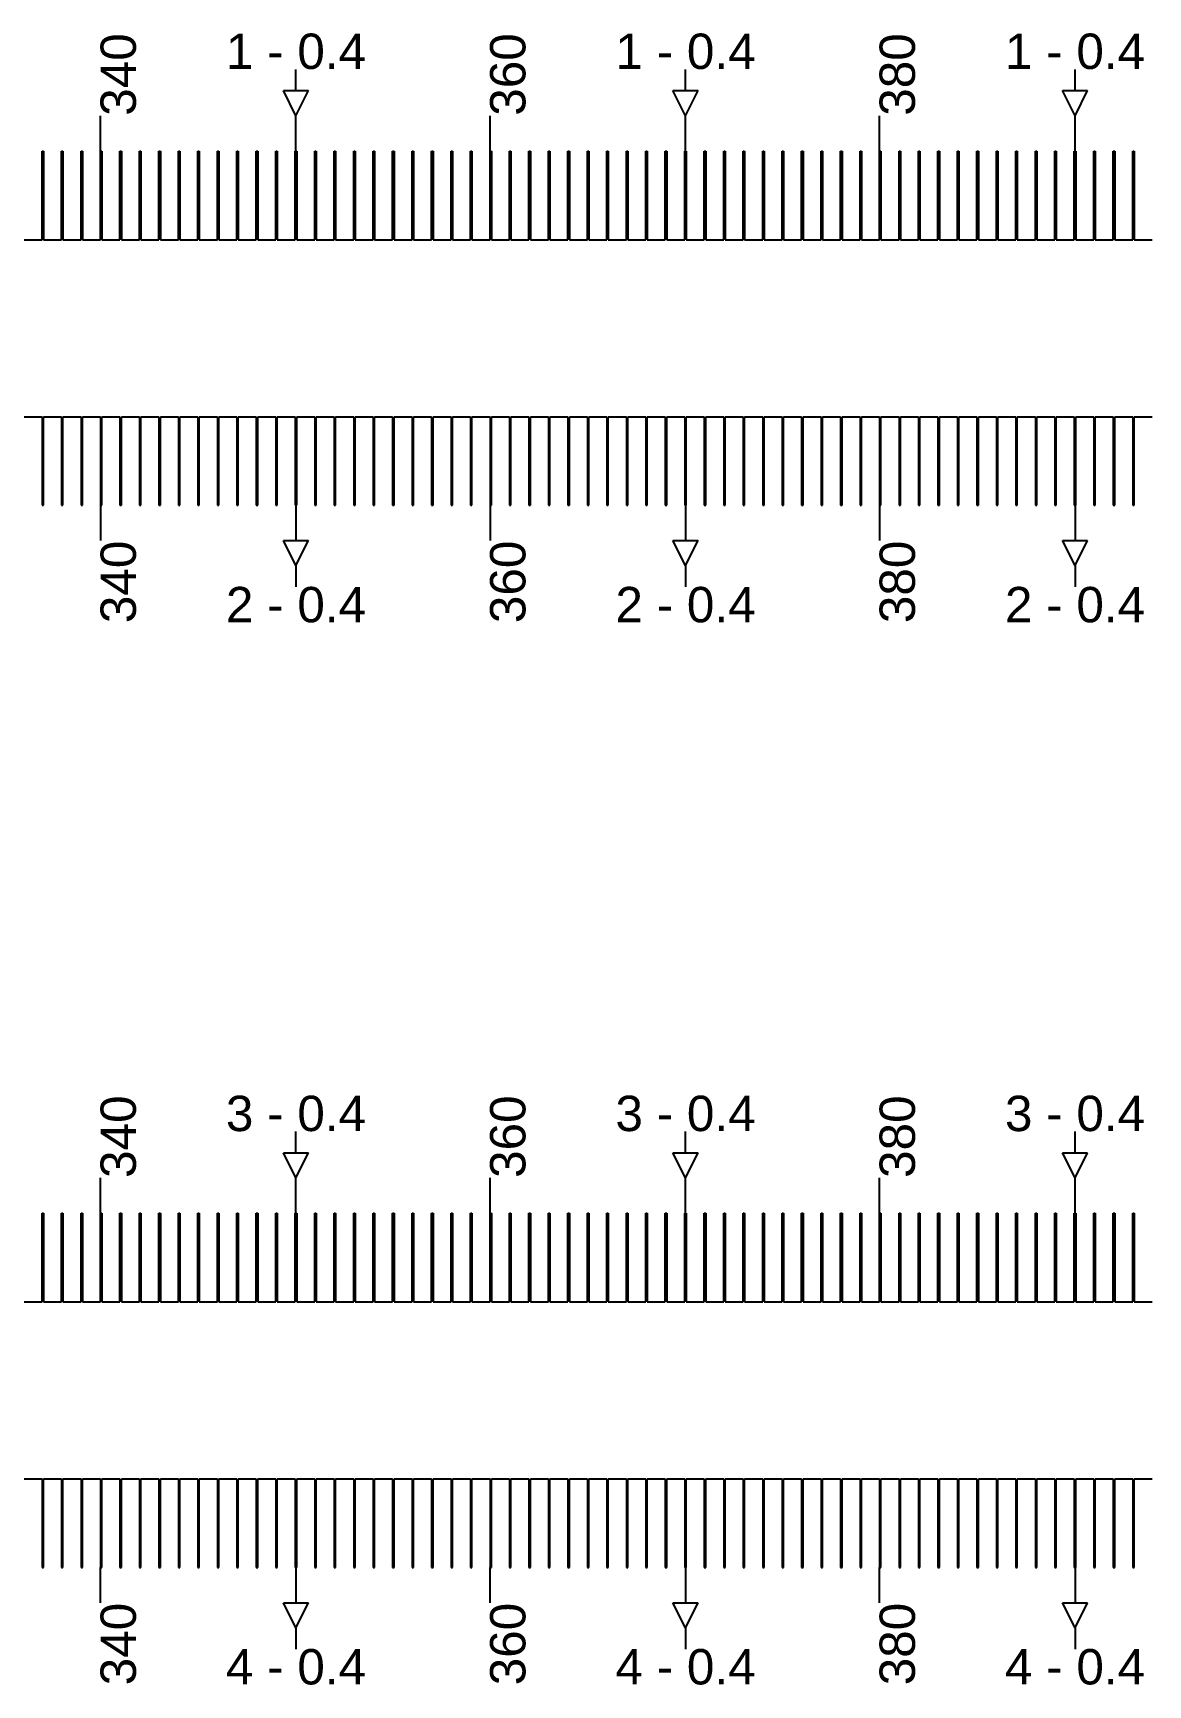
# Model space of a CAD drawing. Extents: x -119394 to 128420, y 74496 to 185496.
# Drawn here: x 39981.2 to 40296.1, y 112862.7 to 113329.2 of the extents above; entities that cross this region are included whole.
import ezdxf

# ---------------------------------------------------------------- set-up
doc = ezdxf.new("R2010")
doc.units = 13
doc.layers.add('CL - Label-1', color=120, linetype='Continuous')
doc.layers.add('CL - Label-2', color=132, linetype='Continuous')
doc.layers.add('CL - Sub-Micro', color=7, linetype='Continuous', true_color=0x47d1ff)
doc.styles.get("Standard").update_dxf_attribs({"font": 'arial.ttf'})

msp = doc.modelspace()

# ---------------------------------------------------------------- linework, layer by layer
for p, q in [((40055.49, 113312.94), (40055.49, 113318.94)), ((40165.49, 113312.94), (40165.49, 113318.94)), ((40275.49, 113312.94), (40275.49, 113318.94)), ((40000.29, 113295.86), (40000.29, 113305.86)), ((40055.49, 113295.86), (40055.49, 113305.86)), ((40110.29, 113295.86), (40110.29, 113305.86)), ((40165.49, 113295.86), (40165.49, 113305.86)), ((40220.29, 113295.86), (40220.29, 113305.86)), ((40275.49, 113295.86), (40275.49, 113305.86)), ((40000.29, 113195.86), (40000.29, 113185.86)), ((40055.49, 113195.86), (40055.49, 113185.86)), ((40110.29, 113195.86), (40110.29, 113185.86)), ((40165.49, 113195.86), (40165.49, 113185.86)), ((40220.29, 113195.86), (40220.29, 113185.86)), ((40275.49, 113195.86), (40275.49, 113185.86)), ((40055.49, 113178.79), (40055.49, 113172.79)), ((40165.49, 113178.79), (40165.49, 113172.79)), ((40275.49, 113178.79), (40275.49, 113172.79)), ((40055.49, 113012.94), (40055.49, 113018.94)), ((40165.49, 113012.94), (40165.49, 113018.94)), ((40275.49, 113012.94), (40275.49, 113018.94)), ((40000.29, 112995.86), (40000.29, 113005.86)), ((40055.49, 112995.86), (40055.49, 113005.86)), ((40110.29, 112995.86), (40110.29, 113005.86)), ((40165.49, 112995.86), (40165.49, 113005.86)), ((40220.29, 112995.86), (40220.29, 113005.86)), ((40275.49, 112995.86), (40275.49, 113005.86)), ((40000.29, 112885.86), (40000.29, 112895.86)), ((40055.49, 112895.86), (40055.49, 112885.86)), ((40110.29, 112885.86), (40110.29, 112895.86)), ((40165.49, 112895.86), (40165.49, 112885.86)), ((40220.29, 112885.86), (40220.29, 112895.86)), ((40275.49, 112895.86), (40275.49, 112885.86)), ((40055.49, 112878.79), (40055.49, 112872.79)), ((40165.49, 112878.79), (40165.49, 112872.79)), ((40275.49, 112878.79), (40275.49, 112872.79))]:
    msp.add_line(p, q)
at = {"layer": 'CL - Label-2'}
for p, q in [((40055.49, 113305.86), (40051.95, 113312.96)), ((40051.95, 113312.96), (40059.02, 113312.96)), ((40055.49, 113305.86), (40059.02, 113312.96)), ((40165.49, 113305.86), (40161.95, 113312.96)), ((40161.95, 113312.96), (40169.02, 113312.96)), ((40165.49, 113305.86), (40169.02, 113312.96)), ((40275.49, 113305.86), (40271.95, 113312.96)), ((40271.95, 113312.96), (40279.02, 113312.96)), ((40275.49, 113305.86), (40279.02, 113312.96)), ((40055.49, 113178.79), (40051.95, 113185.89)), ((40051.95, 113185.89), (40059.02, 113185.89)), ((40055.49, 113178.79), (40059.02, 113185.89)), ((40165.49, 113178.79), (40161.95, 113185.89)), ((40161.95, 113185.89), (40169.02, 113185.89)), ((40165.49, 113178.79), (40169.02, 113185.89)), ((40275.49, 113178.79), (40271.95, 113185.89)), ((40271.95, 113185.89), (40279.02, 113185.89)), ((40275.49, 113178.79), (40279.02, 113185.89)), ((40055.49, 113005.86), (40051.95, 113012.96)), ((40051.95, 113012.96), (40059.02, 113012.96)), ((40055.49, 113005.86), (40059.02, 113012.96)), ((40165.49, 113005.86), (40161.95, 113012.96)), ((40161.95, 113012.96), (40169.02, 113012.96)), ((40165.49, 113005.86), (40169.02, 113012.96)), ((40275.49, 113005.86), (40271.95, 113012.96)), ((40271.95, 113012.96), (40279.02, 113012.96)), ((40275.49, 113005.86), (40279.02, 113012.96)), ((40055.49, 112878.79), (40051.95, 112885.89)), ((40051.95, 112885.89), (40059.02, 112885.89)), ((40055.49, 112878.79), (40059.02, 112885.89)), ((40165.49, 112878.79), (40161.95, 112885.89)), ((40161.95, 112885.89), (40169.02, 112885.89)), ((40165.49, 112878.79), (40169.02, 112885.89)), ((40275.49, 112878.79), (40271.95, 112885.89)), ((40271.95, 112885.89), (40279.02, 112885.89)), ((40275.49, 112878.79), (40279.02, 112885.89))]:
    msp.add_line(p, q, dxfattribs=at)
at = {"layer": 'CL - Sub-Micro'}
for p, q in [((39983.79, 113270.86), (39983.79, 113295.86)), ((39983.79, 113295.86), (39984.19, 113295.86)), ((39984.19, 113295.86), (39984.19, 113270.86)), ((39989.29, 113270.86), (39989.29, 113295.86)), ((39989.29, 113295.86), (39989.69, 113295.86)), ((39989.69, 113295.86), (39989.69, 113270.86)), ((39994.79, 113270.86), (39994.79, 113295.86)), ((39994.79, 113295.86), (39995.19, 113295.86)), ((39995.19, 113295.86), (39995.19, 113270.86)), ((40000.29, 113270.86), (40000.29, 113295.86)), ((40000.29, 113295.86), (40000.69, 113295.86)), ((40000.69, 113295.86), (40000.69, 113270.86)), ((40005.79, 113270.86), (40005.79, 113295.86)), ((40005.79, 113295.86), (40006.19, 113295.86)), ((40006.19, 113295.86), (40006.19, 113270.86)), ((40011.29, 113270.86), (40011.29, 113295.86)), ((40011.29, 113295.86), (40011.69, 113295.86)), ((40011.69, 113295.86), (40011.69, 113270.86)), ((40016.79, 113270.86), (40016.79, 113295.86)), ((40016.79, 113295.86), (40017.19, 113295.86)), ((40017.19, 113295.86), (40017.19, 113270.86)), ((40022.29, 113270.86), (40022.29, 113295.86)), ((40022.29, 113295.86), (40022.69, 113295.86)), ((40022.69, 113295.86), (40022.69, 113270.86)), ((40027.79, 113270.86), (40027.79, 113295.86)), ((40027.79, 113295.86), (40028.19, 113295.86)), ((40028.19, 113295.86), (40028.19, 113270.86)), ((40033.29, 113270.86), (40033.29, 113295.86)), ((40033.29, 113295.86), (40033.69, 113295.86)), ((40033.69, 113295.86), (40033.69, 113270.86)), ((40038.79, 113270.86), (40038.79, 113295.86)), ((40038.79, 113295.86), (40039.19, 113295.86)), ((40039.19, 113295.86), (40039.19, 113270.86)), ((40044.29, 113270.86), (40044.29, 113295.86)), ((40044.29, 113295.86), (40044.69, 113295.86)), ((40044.69, 113295.86), (40044.69, 113270.86)), ((40049.79, 113270.86), (40049.79, 113295.86)), ((40049.79, 113295.86), (40050.19, 113295.86)), ((40050.19, 113295.86), (40050.19, 113270.86)), ((40055.29, 113270.86), (40055.29, 113295.86)), ((40055.29, 113295.86), (40055.69, 113295.86)), ((40055.69, 113295.86), (40055.69, 113270.86)), ((40060.79, 113270.86), (40060.79, 113295.86)), ((40060.79, 113295.86), (40061.19, 113295.86)), ((40061.19, 113295.86), (40061.19, 113270.86)), ((40066.29, 113270.86), (40066.29, 113295.86)), ((40066.29, 113295.86), (40066.69, 113295.86)), ((40066.69, 113295.86), (40066.69, 113270.86)), ((40071.79, 113270.86), (40071.79, 113295.86)), ((40071.79, 113295.86), (40072.19, 113295.86)), ((40072.19, 113295.86), (40072.19, 113270.86)), ((40077.29, 113270.86), (40077.29, 113295.86)), ((40077.29, 113295.86), (40077.69, 113295.86)), ((40077.69, 113295.86), (40077.69, 113270.86)), ((40082.79, 113270.86), (40082.79, 113295.86)), ((40082.79, 113295.86), (40083.19, 113295.86)), ((40083.19, 113295.86), (40083.19, 113270.86)), ((40088.29, 113270.86), (40088.29, 113295.86)), ((40088.29, 113295.86), (40088.69, 113295.86)), ((40088.69, 113295.86), (40088.69, 113270.86)), ((40093.79, 113270.86), (40093.79, 113295.86)), ((40093.79, 113295.86), (40094.19, 113295.86)), ((40094.19, 113295.86), (40094.19, 113270.86)), ((40099.29, 113270.86), (40099.29, 113295.86)), ((40099.29, 113295.86), (40099.69, 113295.86)), ((40099.69, 113295.86), (40099.69, 113270.86)), ((40104.79, 113270.86), (40104.79, 113295.86)), ((40104.79, 113295.86), (40105.19, 113295.86)), ((40105.19, 113295.86), (40105.19, 113270.86)), ((40110.29, 113270.86), (40110.29, 113295.86)), ((40110.29, 113295.86), (40110.69, 113295.86)), ((40110.69, 113295.86), (40110.69, 113270.86)), ((40115.79, 113270.86), (40115.79, 113295.86)), ((40115.79, 113295.86), (40116.19, 113295.86)), ((40116.19, 113295.86), (40116.19, 113270.86)), ((40121.29, 113270.86), (40121.29, 113295.86)), ((40121.29, 113295.86), (40121.69, 113295.86)), ((40121.69, 113295.86), (40121.69, 113270.86)), ((40126.79, 113270.86), (40126.79, 113295.86)), ((40126.79, 113295.86), (40127.19, 113295.86)), ((40127.19, 113295.86), (40127.19, 113270.86)), ((40132.29, 113270.86), (40132.29, 113295.86)), ((40132.29, 113295.86), (40132.69, 113295.86)), ((40132.69, 113295.86), (40132.69, 113270.86)), ((40137.79, 113270.86), (40137.79, 113295.86)), ((40137.79, 113295.86), (40138.19, 113295.86)), ((40138.19, 113295.86), (40138.19, 113270.86)), ((40143.29, 113270.86), (40143.29, 113295.86)), ((40143.29, 113295.86), (40143.69, 113295.86)), ((40143.69, 113295.86), (40143.69, 113270.86)), ((40148.79, 113270.86), (40148.79, 113295.86)), ((40148.79, 113295.86), (40149.19, 113295.86)), ((40149.19, 113295.86), (40149.19, 113270.86)), ((40154.29, 113270.86), (40154.29, 113295.86)), ((40154.29, 113295.86), (40154.69, 113295.86)), ((40154.69, 113295.86), (40154.69, 113270.86)), ((40159.79, 113270.86), (40159.79, 113295.86)), ((40159.79, 113295.86), (40160.19, 113295.86)), ((40160.19, 113295.86), (40160.19, 113270.86)), ((40165.29, 113270.86), (40165.29, 113295.86)), ((40165.29, 113295.86), (40165.69, 113295.86)), ((40165.69, 113295.86), (40165.69, 113270.86)), ((40170.79, 113270.86), (40170.79, 113295.86)), ((40170.79, 113295.86), (40171.19, 113295.86)), ((40171.19, 113295.86), (40171.19, 113270.86)), ((40176.29, 113270.86), (40176.29, 113295.86)), ((40176.29, 113295.86), (40176.69, 113295.86)), ((40176.69, 113295.86), (40176.69, 113270.86)), ((40181.79, 113270.86), (40181.79, 113295.86)), ((40181.79, 113295.86), (40182.19, 113295.86)), ((40182.19, 113295.86), (40182.19, 113270.86)), ((40187.29, 113270.86), (40187.29, 113295.86)), ((40187.29, 113295.86), (40187.69, 113295.86)), ((40187.69, 113295.86), (40187.69, 113270.86)), ((40192.79, 113270.86), (40192.79, 113295.86)), ((40192.79, 113295.86), (40193.19, 113295.86)), ((40193.19, 113295.86), (40193.19, 113270.86)), ((40198.29, 113270.86), (40198.29, 113295.86)), ((40198.29, 113295.86), (40198.69, 113295.86)), ((40198.69, 113295.86), (40198.69, 113270.86)), ((40203.79, 113270.86), (40203.79, 113295.86)), ((40203.79, 113295.86), (40204.19, 113295.86)), ((40204.19, 113295.86), (40204.19, 113270.86)), ((40209.29, 113270.86), (40209.29, 113295.86)), ((40209.29, 113295.86), (40209.69, 113295.86)), ((40209.69, 113295.86), (40209.69, 113270.86)), ((40214.79, 113270.86), (40214.79, 113295.86)), ((40214.79, 113295.86), (40215.19, 113295.86)), ((40215.19, 113295.86), (40215.19, 113270.86)), ((40220.29, 113270.86), (40220.29, 113295.86)), ((40220.29, 113295.86), (40220.69, 113295.86)), ((40220.69, 113295.86), (40220.69, 113270.86)), ((40225.79, 113270.86), (40225.79, 113295.86)), ((40225.79, 113295.86), (40226.19, 113295.86)), ((40226.19, 113295.86), (40226.19, 113270.86)), ((40231.29, 113270.86), (40231.29, 113295.86)), ((40231.29, 113295.86), (40231.69, 113295.86)), ((40231.69, 113295.86), (40231.69, 113270.86)), ((40236.79, 113270.86), (40236.79, 113295.86)), ((40236.79, 113295.86), (40237.19, 113295.86)), ((40237.19, 113295.86), (40237.19, 113270.86)), ((40242.29, 113270.86), (40242.29, 113295.86)), ((40242.29, 113295.86), (40242.69, 113295.86)), ((40242.69, 113295.86), (40242.69, 113270.86)), ((40247.79, 113270.86), (40247.79, 113295.86)), ((40247.79, 113295.86), (40248.19, 113295.86)), ((40248.19, 113295.86), (40248.19, 113270.86)), ((40253.29, 113270.86), (40253.29, 113295.86)), ((40253.29, 113295.86), (40253.69, 113295.86)), ((40253.69, 113295.86), (40253.69, 113270.86)), ((40258.79, 113270.86), (40258.79, 113295.86)), ((40258.79, 113295.86), (40259.19, 113295.86)), ((40259.19, 113295.86), (40259.19, 113270.86)), ((40264.29, 113270.86), (40264.29, 113295.86)), ((40264.29, 113295.86), (40264.69, 113295.86)), ((40264.69, 113295.86), (40264.69, 113270.86)), ((40269.79, 113270.86), (40269.79, 113295.86)), ((40269.79, 113295.86), (40270.19, 113295.86)), ((40270.19, 113295.86), (40270.19, 113270.86)), ((40275.29, 113270.86), (40275.29, 113295.86)), ((40275.29, 113295.86), (40275.69, 113295.86)), ((40275.69, 113295.86), (40275.69, 113270.86)), ((40280.79, 113270.86), (40280.79, 113295.86)), ((40280.79, 113295.86), (40281.19, 113295.86)), ((40281.19, 113295.86), (40281.19, 113270.86)), ((40286.29, 113270.86), (40286.29, 113295.86)), ((40286.29, 113295.86), (40286.69, 113295.86)), ((40286.69, 113295.86), (40286.69, 113270.86)), ((40291.79, 113270.86), (40291.79, 113295.86)), ((40291.79, 113295.86), (40292.19, 113295.86)), ((40292.19, 113295.86), (40292.19, 113270.86)), ((39978.69, 113270.86), (39983.79, 113270.86)), ((39984.19, 113270.86), (39989.29, 113270.86)), ((39989.69, 113270.86), (39994.79, 113270.86)), ((39995.19, 113270.86), (40000.29, 113270.86)), ((40000.69, 113270.86), (40005.79, 113270.86)), ((40006.19, 113270.86), (40011.29, 113270.86)), ((40011.69, 113270.86), (40016.79, 113270.86)), ((40017.19, 113270.86), (40022.29, 113270.86)), ((40022.69, 113270.86), (40027.79, 113270.86)), ((40028.19, 113270.86), (40033.29, 113270.86)), ((40033.69, 113270.86), (40038.79, 113270.86)), ((40039.19, 113270.86), (40044.29, 113270.86)), ((40044.69, 113270.86), (40049.79, 113270.86)), ((40050.19, 113270.86), (40055.29, 113270.86)), ((40055.69, 113270.86), (40060.79, 113270.86)), ((40061.19, 113270.86), (40066.29, 113270.86)), ((40066.69, 113270.86), (40071.79, 113270.86)), ((40072.19, 113270.86), (40077.29, 113270.86)), ((40077.69, 113270.86), (40082.79, 113270.86)), ((40083.19, 113270.86), (40088.29, 113270.86)), ((40088.69, 113270.86), (40093.79, 113270.86)), ((40094.19, 113270.86), (40099.29, 113270.86)), ((40099.69, 113270.86), (40104.79, 113270.86)), ((40105.19, 113270.86), (40110.29, 113270.86)), ((40110.69, 113270.86), (40115.79, 113270.86)), ((40116.19, 113270.86), (40121.29, 113270.86)), ((40121.69, 113270.86), (40126.79, 113270.86)), ((40127.19, 113270.86), (40132.29, 113270.86)), ((40132.69, 113270.86), (40137.79, 113270.86)), ((40138.19, 113270.86), (40143.29, 113270.86)), ((40143.69, 113270.86), (40148.79, 113270.86)), ((40149.19, 113270.86), (40154.29, 113270.86)), ((40154.69, 113270.86), (40159.79, 113270.86)), ((40160.19, 113270.86), (40165.29, 113270.86)), ((40165.69, 113270.86), (40170.79, 113270.86)), ((40171.19, 113270.86), (40176.29, 113270.86)), ((40176.69, 113270.86), (40181.79, 113270.86)), ((40182.19, 113270.86), (40187.29, 113270.86)), ((40187.69, 113270.86), (40192.79, 113270.86)), ((40193.19, 113270.86), (40198.29, 113270.86)), ((40198.69, 113270.86), (40203.79, 113270.86)), ((40204.19, 113270.86), (40209.29, 113270.86)), ((40209.69, 113270.86), (40214.79, 113270.86)), ((40215.19, 113270.86), (40220.29, 113270.86)), ((40220.69, 113270.86), (40225.79, 113270.86)), ((40226.19, 113270.86), (40231.29, 113270.86)), ((40231.69, 113270.86), (40236.79, 113270.86)), ((40237.19, 113270.86), (40242.29, 113270.86)), ((40242.69, 113270.86), (40247.79, 113270.86)), ((40248.19, 113270.86), (40253.29, 113270.86)), ((40253.69, 113270.86), (40258.79, 113270.86)), ((40259.19, 113270.86), (40264.29, 113270.86)), ((40264.69, 113270.86), (40269.79, 113270.86)), ((40270.19, 113270.86), (40275.29, 113270.86)), ((40275.69, 113270.86), (40280.79, 113270.86)), ((40281.19, 113270.86), (40286.29, 113270.86)), ((40286.69, 113270.86), (40291.79, 113270.86)), ((40292.19, 113270.86), (40297.29, 113270.86)), ((39978.69, 113220.86), (39983.79, 113220.86)), ((39983.79, 113220.86), (39983.79, 113195.86)), ((39984.19, 113195.86), (39984.19, 113220.86)), ((39984.19, 113220.86), (39989.29, 113220.86)), ((39989.29, 113220.86), (39989.29, 113195.86)), ((39989.69, 113195.86), (39989.69, 113220.86)), ((39989.69, 113220.86), (39994.79, 113220.86)), ((39994.79, 113220.86), (39994.79, 113195.86)), ((39995.19, 113195.86), (39995.19, 113220.86)), ((39995.19, 113220.86), (40000.29, 113220.86)), ((40000.29, 113220.86), (40000.29, 113195.86)), ((40000.69, 113195.86), (40000.69, 113220.86)), ((40000.69, 113220.86), (40005.79, 113220.86)), ((40005.79, 113220.86), (40005.79, 113195.86)), ((40006.19, 113195.86), (40006.19, 113220.86)), ((40006.19, 113220.86), (40011.29, 113220.86)), ((40011.29, 113220.86), (40011.29, 113195.86)), ((40011.69, 113195.86), (40011.69, 113220.86)), ((40011.69, 113220.86), (40016.79, 113220.86)), ((40016.79, 113220.86), (40016.79, 113195.86)), ((40017.19, 113195.86), (40017.19, 113220.86)), ((40017.19, 113220.86), (40022.29, 113220.86)), ((40022.29, 113220.86), (40022.29, 113195.86)), ((40022.69, 113195.86), (40022.69, 113220.86)), ((40022.69, 113220.86), (40027.79, 113220.86)), ((40027.79, 113220.86), (40027.79, 113195.86)), ((40028.19, 113195.86), (40028.19, 113220.86)), ((40028.19, 113220.86), (40033.29, 113220.86)), ((40033.29, 113220.86), (40033.29, 113195.86)), ((40033.69, 113195.86), (40033.69, 113220.86)), ((40033.69, 113220.86), (40038.79, 113220.86)), ((40038.79, 113220.86), (40038.79, 113195.86)), ((40039.19, 113195.86), (40039.19, 113220.86)), ((40039.19, 113220.86), (40044.29, 113220.86)), ((40044.29, 113220.86), (40044.29, 113195.86)), ((40044.69, 113195.86), (40044.69, 113220.86)), ((40044.69, 113220.86), (40049.79, 113220.86)), ((40049.79, 113220.86), (40049.79, 113195.86)), ((40050.19, 113195.86), (40050.19, 113220.86)), ((40050.19, 113220.86), (40055.29, 113220.86)), ((40055.29, 113220.86), (40055.29, 113195.86)), ((40055.69, 113195.86), (40055.69, 113220.86)), ((40055.69, 113220.86), (40060.79, 113220.86)), ((40060.79, 113220.86), (40060.79, 113195.86)), ((40061.19, 113195.86), (40061.19, 113220.86)), ((40061.19, 113220.86), (40066.29, 113220.86)), ((40066.29, 113220.86), (40066.29, 113195.86)), ((40066.69, 113195.86), (40066.69, 113220.86)), ((40066.69, 113220.86), (40071.79, 113220.86)), ((40071.79, 113220.86), (40071.79, 113195.86)), ((40072.19, 113195.86), (40072.19, 113220.86)), ((40072.19, 113220.86), (40077.29, 113220.86)), ((40077.29, 113220.86), (40077.29, 113195.86)), ((40077.69, 113195.86), (40077.69, 113220.86)), ((40077.69, 113220.86), (40082.79, 113220.86)), ((40082.79, 113220.86), (40082.79, 113195.86)), ((40083.19, 113195.86), (40083.19, 113220.86)), ((40083.19, 113220.86), (40088.29, 113220.86)), ((40088.29, 113220.86), (40088.29, 113195.86)), ((40088.69, 113195.86), (40088.69, 113220.86)), ((40088.69, 113220.86), (40093.79, 113220.86)), ((40093.79, 113220.86), (40093.79, 113195.86)), ((40094.19, 113195.86), (40094.19, 113220.86)), ((40094.19, 113220.86), (40099.29, 113220.86)), ((40099.29, 113220.86), (40099.29, 113195.86)), ((40099.69, 113195.86), (40099.69, 113220.86)), ((40099.69, 113220.86), (40104.79, 113220.86)), ((40104.79, 113220.86), (40104.79, 113195.86)), ((40105.19, 113195.86), (40105.19, 113220.86)), ((40105.19, 113220.86), (40110.29, 113220.86)), ((40110.29, 113220.86), (40110.29, 113195.86)), ((40110.69, 113195.86), (40110.69, 113220.86)), ((40110.69, 113220.86), (40115.79, 113220.86)), ((40115.79, 113220.86), (40115.79, 113195.86)), ((40116.19, 113195.86), (40116.19, 113220.86)), ((40116.19, 113220.86), (40121.29, 113220.86)), ((40121.29, 113220.86), (40121.29, 113195.86)), ((40121.69, 113195.86), (40121.69, 113220.86)), ((40121.69, 113220.86), (40126.79, 113220.86)), ((40126.79, 113220.86), (40126.79, 113195.86)), ((40127.19, 113195.86), (40127.19, 113220.86)), ((40127.19, 113220.86), (40132.29, 113220.86)), ((40132.29, 113220.86), (40132.29, 113195.86)), ((40132.69, 113195.86), (40132.69, 113220.86)), ((40132.69, 113220.86), (40137.79, 113220.86)), ((40137.79, 113220.86), (40137.79, 113195.86)), ((40138.19, 113195.86), (40138.19, 113220.86)), ((40138.19, 113220.86), (40143.29, 113220.86)), ((40143.29, 113220.86), (40143.29, 113195.86)), ((40143.69, 113195.86), (40143.69, 113220.86)), ((40143.69, 113220.86), (40148.79, 113220.86)), ((40148.79, 113220.86), (40148.79, 113195.86)), ((40149.19, 113195.86), (40149.19, 113220.86)), ((40149.19, 113220.86), (40154.29, 113220.86)), ((40154.29, 113220.86), (40154.29, 113195.86)), ((40154.69, 113195.86), (40154.69, 113220.86)), ((40154.69, 113220.86), (40159.79, 113220.86)), ((40159.79, 113220.86), (40159.79, 113195.86)), ((40160.19, 113195.86), (40160.19, 113220.86)), ((40160.19, 113220.86), (40165.29, 113220.86)), ((40165.29, 113220.86), (40165.29, 113195.86)), ((40165.69, 113195.86), (40165.69, 113220.86)), ((40165.69, 113220.86), (40170.79, 113220.86)), ((40170.79, 113220.86), (40170.79, 113195.86)), ((40171.19, 113195.86), (40171.19, 113220.86)), ((40171.19, 113220.86), (40176.29, 113220.86)), ((40176.29, 113220.86), (40176.29, 113195.86)), ((40176.69, 113195.86), (40176.69, 113220.86)), ((40176.69, 113220.86), (40181.79, 113220.86)), ((40181.79, 113220.86), (40181.79, 113195.86)), ((40182.19, 113195.86), (40182.19, 113220.86)), ((40182.19, 113220.86), (40187.29, 113220.86)), ((40187.29, 113220.86), (40187.29, 113195.86)), ((40187.69, 113195.86), (40187.69, 113220.86)), ((40187.69, 113220.86), (40192.79, 113220.86)), ((40192.79, 113220.86), (40192.79, 113195.86)), ((40193.19, 113195.86), (40193.19, 113220.86)), ((40193.19, 113220.86), (40198.29, 113220.86)), ((40198.29, 113220.86), (40198.29, 113195.86)), ((40198.69, 113195.86), (40198.69, 113220.86)), ((40198.69, 113220.86), (40203.79, 113220.86)), ((40203.79, 113220.86), (40203.79, 113195.86)), ((40204.19, 113195.86), (40204.19, 113220.86)), ((40204.19, 113220.86), (40209.29, 113220.86)), ((40209.29, 113220.86), (40209.29, 113195.86)), ((40209.69, 113195.86), (40209.69, 113220.86)), ((40209.69, 113220.86), (40214.79, 113220.86)), ((40214.79, 113220.86), (40214.79, 113195.86)), ((40215.19, 113195.86), (40215.19, 113220.86)), ((40215.19, 113220.86), (40220.29, 113220.86)), ((40220.29, 113220.86), (40220.29, 113195.86)), ((40220.69, 113195.86), (40220.69, 113220.86)), ((40220.69, 113220.86), (40225.79, 113220.86)), ((40225.79, 113220.86), (40225.79, 113195.86)), ((40226.19, 113195.86), (40226.19, 113220.86)), ((40226.19, 113220.86), (40231.29, 113220.86)), ((40231.29, 113220.86), (40231.29, 113195.86)), ((40231.69, 113195.86), (40231.69, 113220.86)), ((40231.69, 113220.86), (40236.79, 113220.86)), ((40236.79, 113220.86), (40236.79, 113195.86)), ((40237.19, 113195.86), (40237.19, 113220.86)), ((40237.19, 113220.86), (40242.29, 113220.86)), ((40242.29, 113220.86), (40242.29, 113195.86)), ((40242.69, 113195.86), (40242.69, 113220.86)), ((40242.69, 113220.86), (40247.79, 113220.86)), ((40247.79, 113220.86), (40247.79, 113195.86)), ((40248.19, 113195.86), (40248.19, 113220.86)), ((40248.19, 113220.86), (40253.29, 113220.86)), ((40253.29, 113220.86), (40253.29, 113195.86)), ((40253.69, 113195.86), (40253.69, 113220.86)), ((40253.69, 113220.86), (40258.79, 113220.86)), ((40258.79, 113220.86), (40258.79, 113195.86)), ((40259.19, 113195.86), (40259.19, 113220.86)), ((40259.19, 113220.86), (40264.29, 113220.86)), ((40264.29, 113220.86), (40264.29, 113195.86)), ((40264.69, 113195.86), (40264.69, 113220.86)), ((40264.69, 113220.86), (40269.79, 113220.86)), ((40269.79, 113220.86), (40269.79, 113195.86)), ((40270.19, 113195.86), (40270.19, 113220.86)), ((40270.19, 113220.86), (40275.29, 113220.86)), ((40275.29, 113220.86), (40275.29, 113195.86)), ((40275.69, 113195.86), (40275.69, 113220.86)), ((40275.69, 113220.86), (40280.79, 113220.86)), ((40280.79, 113220.86), (40280.79, 113195.86)), ((40281.19, 113195.86), (40281.19, 113220.86)), ((40281.19, 113220.86), (40286.29, 113220.86)), ((40286.29, 113220.86), (40286.29, 113195.86)), ((40286.69, 113195.86), (40286.69, 113220.86)), ((40286.69, 113220.86), (40291.79, 113220.86)), ((40291.79, 113220.86), (40291.79, 113195.86)), ((40292.19, 113195.86), (40292.19, 113220.86)), ((40292.19, 113220.86), (40297.29, 113220.86)), ((39983.79, 113195.86), (39984.19, 113195.86)), ((39989.29, 113195.86), (39989.69, 113195.86)), ((39994.79, 113195.86), (39995.19, 113195.86)), ((40000.29, 113195.86), (40000.69, 113195.86)), ((40005.79, 113195.86), (40006.19, 113195.86)), ((40011.29, 113195.86), (40011.69, 113195.86)), ((40016.79, 113195.86), (40017.19, 113195.86)), ((40022.29, 113195.86), (40022.69, 113195.86)), ((40027.79, 113195.86), (40028.19, 113195.86)), ((40033.29, 113195.86), (40033.69, 113195.86)), ((40038.79, 113195.86), (40039.19, 113195.86)), ((40044.29, 113195.86), (40044.69, 113195.86)), ((40049.79, 113195.86), (40050.19, 113195.86)), ((40055.29, 113195.86), (40055.69, 113195.86)), ((40060.79, 113195.86), (40061.19, 113195.86)), ((40066.29, 113195.86), (40066.69, 113195.86)), ((40071.79, 113195.86), (40072.19, 113195.86)), ((40077.29, 113195.86), (40077.69, 113195.86)), ((40082.79, 113195.86), (40083.19, 113195.86)), ((40088.29, 113195.86), (40088.69, 113195.86)), ((40093.79, 113195.86), (40094.19, 113195.86)), ((40099.29, 113195.86), (40099.69, 113195.86)), ((40104.79, 113195.86), (40105.19, 113195.86)), ((40110.29, 113195.86), (40110.69, 113195.86)), ((40115.79, 113195.86), (40116.19, 113195.86)), ((40121.29, 113195.86), (40121.69, 113195.86)), ((40126.79, 113195.86), (40127.19, 113195.86)), ((40132.29, 113195.86), (40132.69, 113195.86)), ((40137.79, 113195.86), (40138.19, 113195.86)), ((40143.29, 113195.86), (40143.69, 113195.86)), ((40148.79, 113195.86), (40149.19, 113195.86)), ((40154.29, 113195.86), (40154.69, 113195.86)), ((40159.79, 113195.86), (40160.19, 113195.86)), ((40165.29, 113195.86), (40165.69, 113195.86)), ((40170.79, 113195.86), (40171.19, 113195.86)), ((40176.29, 113195.86), (40176.69, 113195.86)), ((40181.79, 113195.86), (40182.19, 113195.86)), ((40187.29, 113195.86), (40187.69, 113195.86)), ((40192.79, 113195.86), (40193.19, 113195.86)), ((40198.29, 113195.86), (40198.69, 113195.86)), ((40203.79, 113195.86), (40204.19, 113195.86)), ((40209.29, 113195.86), (40209.69, 113195.86)), ((40214.79, 113195.86), (40215.19, 113195.86)), ((40220.29, 113195.86), (40220.69, 113195.86)), ((40225.79, 113195.86), (40226.19, 113195.86)), ((40231.29, 113195.86), (40231.69, 113195.86)), ((40236.79, 113195.86), (40237.19, 113195.86)), ((40242.29, 113195.86), (40242.69, 113195.86)), ((40247.79, 113195.86), (40248.19, 113195.86)), ((40253.29, 113195.86), (40253.69, 113195.86)), ((40258.79, 113195.86), (40259.19, 113195.86)), ((40264.29, 113195.86), (40264.69, 113195.86)), ((40269.79, 113195.86), (40270.19, 113195.86)), ((40275.29, 113195.86), (40275.69, 113195.86)), ((40280.79, 113195.86), (40281.19, 113195.86)), ((40286.29, 113195.86), (40286.69, 113195.86)), ((40291.79, 113195.86), (40292.19, 113195.86)), ((39983.79, 112970.86), (39983.79, 112995.86)), ((39983.79, 112995.86), (39984.19, 112995.86)), ((39984.19, 112995.86), (39984.19, 112970.86)), ((39989.29, 112970.86), (39989.29, 112995.86)), ((39989.29, 112995.86), (39989.69, 112995.86)), ((39989.69, 112995.86), (39989.69, 112970.86)), ((39994.79, 112970.86), (39994.79, 112995.86)), ((39994.79, 112995.86), (39995.19, 112995.86)), ((39995.19, 112995.86), (39995.19, 112970.86)), ((40000.29, 112970.86), (40000.29, 112995.86)), ((40000.29, 112995.86), (40000.69, 112995.86)), ((40000.69, 112995.86), (40000.69, 112970.86)), ((40005.79, 112970.86), (40005.79, 112995.86)), ((40005.79, 112995.86), (40006.19, 112995.86)), ((40006.19, 112995.86), (40006.19, 112970.86)), ((40011.29, 112970.86), (40011.29, 112995.86)), ((40011.29, 112995.86), (40011.69, 112995.86)), ((40011.69, 112995.86), (40011.69, 112970.86)), ((40016.79, 112970.86), (40016.79, 112995.86)), ((40016.79, 112995.86), (40017.19, 112995.86)), ((40017.19, 112995.86), (40017.19, 112970.86)), ((40022.29, 112970.86), (40022.29, 112995.86)), ((40022.29, 112995.86), (40022.69, 112995.86)), ((40022.69, 112995.86), (40022.69, 112970.86)), ((40027.79, 112970.86), (40027.79, 112995.86)), ((40027.79, 112995.86), (40028.19, 112995.86)), ((40028.19, 112995.86), (40028.19, 112970.86)), ((40033.29, 112970.86), (40033.29, 112995.86)), ((40033.29, 112995.86), (40033.69, 112995.86)), ((40033.69, 112995.86), (40033.69, 112970.86)), ((40038.79, 112970.86), (40038.79, 112995.86)), ((40038.79, 112995.86), (40039.19, 112995.86)), ((40039.19, 112995.86), (40039.19, 112970.86)), ((40044.29, 112970.86), (40044.29, 112995.86)), ((40044.29, 112995.86), (40044.69, 112995.86)), ((40044.69, 112995.86), (40044.69, 112970.86)), ((40049.79, 112970.86), (40049.79, 112995.86)), ((40049.79, 112995.86), (40050.19, 112995.86)), ((40050.19, 112995.86), (40050.19, 112970.86)), ((40055.29, 112970.86), (40055.29, 112995.86)), ((40055.29, 112995.86), (40055.69, 112995.86)), ((40055.69, 112995.86), (40055.69, 112970.86)), ((40060.79, 112970.86), (40060.79, 112995.86)), ((40060.79, 112995.86), (40061.19, 112995.86)), ((40061.19, 112995.86), (40061.19, 112970.86)), ((40066.29, 112970.86), (40066.29, 112995.86)), ((40066.29, 112995.86), (40066.69, 112995.86)), ((40066.69, 112995.86), (40066.69, 112970.86)), ((40071.79, 112970.86), (40071.79, 112995.86)), ((40071.79, 112995.86), (40072.19, 112995.86)), ((40072.19, 112995.86), (40072.19, 112970.86)), ((40077.29, 112970.86), (40077.29, 112995.86)), ((40077.29, 112995.86), (40077.69, 112995.86)), ((40077.69, 112995.86), (40077.69, 112970.86)), ((40082.79, 112970.86), (40082.79, 112995.86)), ((40082.79, 112995.86), (40083.19, 112995.86)), ((40083.19, 112995.86), (40083.19, 112970.86)), ((40088.29, 112970.86), (40088.29, 112995.86)), ((40088.29, 112995.86), (40088.69, 112995.86)), ((40088.69, 112995.86), (40088.69, 112970.86)), ((40093.79, 112970.86), (40093.79, 112995.86)), ((40093.79, 112995.86), (40094.19, 112995.86)), ((40094.19, 112995.86), (40094.19, 112970.86)), ((40099.29, 112970.86), (40099.29, 112995.86)), ((40099.29, 112995.86), (40099.69, 112995.86)), ((40099.69, 112995.86), (40099.69, 112970.86)), ((40104.79, 112970.86), (40104.79, 112995.86)), ((40104.79, 112995.86), (40105.19, 112995.86)), ((40105.19, 112995.86), (40105.19, 112970.86)), ((40110.29, 112970.86), (40110.29, 112995.86)), ((40110.29, 112995.86), (40110.69, 112995.86)), ((40110.69, 112995.86), (40110.69, 112970.86)), ((40115.79, 112970.86), (40115.79, 112995.86)), ((40115.79, 112995.86), (40116.19, 112995.86)), ((40116.19, 112995.86), (40116.19, 112970.86)), ((40121.29, 112970.86), (40121.29, 112995.86)), ((40121.29, 112995.86), (40121.69, 112995.86)), ((40121.69, 112995.86), (40121.69, 112970.86)), ((40126.79, 112970.86), (40126.79, 112995.86)), ((40126.79, 112995.86), (40127.19, 112995.86)), ((40127.19, 112995.86), (40127.19, 112970.86)), ((40132.29, 112970.86), (40132.29, 112995.86)), ((40132.29, 112995.86), (40132.69, 112995.86)), ((40132.69, 112995.86), (40132.69, 112970.86)), ((40137.79, 112970.86), (40137.79, 112995.86)), ((40137.79, 112995.86), (40138.19, 112995.86)), ((40138.19, 112995.86), (40138.19, 112970.86)), ((40143.29, 112970.86), (40143.29, 112995.86)), ((40143.29, 112995.86), (40143.69, 112995.86)), ((40143.69, 112995.86), (40143.69, 112970.86)), ((40148.79, 112970.86), (40148.79, 112995.86)), ((40148.79, 112995.86), (40149.19, 112995.86)), ((40149.19, 112995.86), (40149.19, 112970.86)), ((40154.29, 112970.86), (40154.29, 112995.86)), ((40154.29, 112995.86), (40154.69, 112995.86)), ((40154.69, 112995.86), (40154.69, 112970.86)), ((40159.79, 112970.86), (40159.79, 112995.86)), ((40159.79, 112995.86), (40160.19, 112995.86)), ((40160.19, 112995.86), (40160.19, 112970.86)), ((40165.29, 112970.86), (40165.29, 112995.86)), ((40165.29, 112995.86), (40165.69, 112995.86)), ((40165.69, 112995.86), (40165.69, 112970.86)), ((40170.79, 112970.86), (40170.79, 112995.86)), ((40170.79, 112995.86), (40171.19, 112995.86)), ((40171.19, 112995.86), (40171.19, 112970.86)), ((40176.29, 112970.86), (40176.29, 112995.86)), ((40176.29, 112995.86), (40176.69, 112995.86)), ((40176.69, 112995.86), (40176.69, 112970.86)), ((40181.79, 112970.86), (40181.79, 112995.86)), ((40181.79, 112995.86), (40182.19, 112995.86)), ((40182.19, 112995.86), (40182.19, 112970.86)), ((40187.29, 112970.86), (40187.29, 112995.86)), ((40187.29, 112995.86), (40187.69, 112995.86)), ((40187.69, 112995.86), (40187.69, 112970.86)), ((40192.79, 112970.86), (40192.79, 112995.86)), ((40192.79, 112995.86), (40193.19, 112995.86)), ((40193.19, 112995.86), (40193.19, 112970.86)), ((40198.29, 112970.86), (40198.29, 112995.86)), ((40198.29, 112995.86), (40198.69, 112995.86)), ((40198.69, 112995.86), (40198.69, 112970.86)), ((40203.79, 112970.86), (40203.79, 112995.86)), ((40203.79, 112995.86), (40204.19, 112995.86)), ((40204.19, 112995.86), (40204.19, 112970.86)), ((40209.29, 112970.86), (40209.29, 112995.86)), ((40209.29, 112995.86), (40209.69, 112995.86)), ((40209.69, 112995.86), (40209.69, 112970.86)), ((40214.79, 112970.86), (40214.79, 112995.86)), ((40214.79, 112995.86), (40215.19, 112995.86)), ((40215.19, 112995.86), (40215.19, 112970.86)), ((40220.29, 112970.86), (40220.29, 112995.86)), ((40220.29, 112995.86), (40220.69, 112995.86)), ((40220.69, 112995.86), (40220.69, 112970.86)), ((40225.79, 112970.86), (40225.79, 112995.86)), ((40225.79, 112995.86), (40226.19, 112995.86)), ((40226.19, 112995.86), (40226.19, 112970.86)), ((40231.29, 112970.86), (40231.29, 112995.86)), ((40231.29, 112995.86), (40231.69, 112995.86)), ((40231.69, 112995.86), (40231.69, 112970.86)), ((40236.79, 112970.86), (40236.79, 112995.86)), ((40236.79, 112995.86), (40237.19, 112995.86)), ((40237.19, 112995.86), (40237.19, 112970.86)), ((40242.29, 112970.86), (40242.29, 112995.86)), ((40242.29, 112995.86), (40242.69, 112995.86)), ((40242.69, 112995.86), (40242.69, 112970.86)), ((40247.79, 112970.86), (40247.79, 112995.86)), ((40247.79, 112995.86), (40248.19, 112995.86)), ((40248.19, 112995.86), (40248.19, 112970.86)), ((40253.29, 112970.86), (40253.29, 112995.86)), ((40253.29, 112995.86), (40253.69, 112995.86)), ((40253.69, 112995.86), (40253.69, 112970.86)), ((40258.79, 112970.86), (40258.79, 112995.86)), ((40258.79, 112995.86), (40259.19, 112995.86)), ((40259.19, 112995.86), (40259.19, 112970.86)), ((40264.29, 112970.86), (40264.29, 112995.86)), ((40264.29, 112995.86), (40264.69, 112995.86)), ((40264.69, 112995.86), (40264.69, 112970.86)), ((40269.79, 112970.86), (40269.79, 112995.86)), ((40269.79, 112995.86), (40270.19, 112995.86)), ((40270.19, 112995.86), (40270.19, 112970.86)), ((40275.29, 112970.86), (40275.29, 112995.86)), ((40275.29, 112995.86), (40275.69, 112995.86)), ((40275.69, 112995.86), (40275.69, 112970.86)), ((40280.79, 112970.86), (40280.79, 112995.86)), ((40280.79, 112995.86), (40281.19, 112995.86)), ((40281.19, 112995.86), (40281.19, 112970.86)), ((40286.29, 112970.86), (40286.29, 112995.86)), ((40286.29, 112995.86), (40286.69, 112995.86)), ((40286.69, 112995.86), (40286.69, 112970.86)), ((40291.79, 112970.86), (40291.79, 112995.86)), ((40291.79, 112995.86), (40292.19, 112995.86)), ((40292.19, 112995.86), (40292.19, 112970.86)), ((39978.69, 112970.86), (39983.79, 112970.86)), ((39984.19, 112970.86), (39989.29, 112970.86)), ((39989.69, 112970.86), (39994.79, 112970.86)), ((39995.19, 112970.86), (40000.29, 112970.86)), ((40000.69, 112970.86), (40005.79, 112970.86)), ((40006.19, 112970.86), (40011.29, 112970.86)), ((40011.69, 112970.86), (40016.79, 112970.86)), ((40017.19, 112970.86), (40022.29, 112970.86)), ((40022.69, 112970.86), (40027.79, 112970.86)), ((40028.19, 112970.86), (40033.29, 112970.86)), ((40033.69, 112970.86), (40038.79, 112970.86)), ((40039.19, 112970.86), (40044.29, 112970.86)), ((40044.69, 112970.86), (40049.79, 112970.86)), ((40050.19, 112970.86), (40055.29, 112970.86)), ((40055.69, 112970.86), (40060.79, 112970.86)), ((40061.19, 112970.86), (40066.29, 112970.86)), ((40066.69, 112970.86), (40071.79, 112970.86)), ((40072.19, 112970.86), (40077.29, 112970.86)), ((40077.69, 112970.86), (40082.79, 112970.86)), ((40083.19, 112970.86), (40088.29, 112970.86)), ((40088.69, 112970.86), (40093.79, 112970.86)), ((40094.19, 112970.86), (40099.29, 112970.86)), ((40099.69, 112970.86), (40104.79, 112970.86)), ((40105.19, 112970.86), (40110.29, 112970.86)), ((40110.69, 112970.86), (40115.79, 112970.86)), ((40116.19, 112970.86), (40121.29, 112970.86)), ((40121.69, 112970.86), (40126.79, 112970.86)), ((40127.19, 112970.86), (40132.29, 112970.86)), ((40132.69, 112970.86), (40137.79, 112970.86)), ((40138.19, 112970.86), (40143.29, 112970.86)), ((40143.69, 112970.86), (40148.79, 112970.86)), ((40149.19, 112970.86), (40154.29, 112970.86)), ((40154.69, 112970.86), (40159.79, 112970.86)), ((40160.19, 112970.86), (40165.29, 112970.86)), ((40165.69, 112970.86), (40170.79, 112970.86)), ((40171.19, 112970.86), (40176.29, 112970.86)), ((40176.69, 112970.86), (40181.79, 112970.86)), ((40182.19, 112970.86), (40187.29, 112970.86)), ((40187.69, 112970.86), (40192.79, 112970.86)), ((40193.19, 112970.86), (40198.29, 112970.86)), ((40198.69, 112970.86), (40203.79, 112970.86)), ((40204.19, 112970.86), (40209.29, 112970.86)), ((40209.69, 112970.86), (40214.79, 112970.86)), ((40215.19, 112970.86), (40220.29, 112970.86)), ((40220.69, 112970.86), (40225.79, 112970.86)), ((40226.19, 112970.86), (40231.29, 112970.86)), ((40231.69, 112970.86), (40236.79, 112970.86)), ((40237.19, 112970.86), (40242.29, 112970.86)), ((40242.69, 112970.86), (40247.79, 112970.86)), ((40248.19, 112970.86), (40253.29, 112970.86)), ((40253.69, 112970.86), (40258.79, 112970.86)), ((40259.19, 112970.86), (40264.29, 112970.86)), ((40264.69, 112970.86), (40269.79, 112970.86)), ((40270.19, 112970.86), (40275.29, 112970.86)), ((40275.69, 112970.86), (40280.79, 112970.86)), ((40281.19, 112970.86), (40286.29, 112970.86)), ((40286.69, 112970.86), (40291.79, 112970.86)), ((40292.19, 112970.86), (40297.29, 112970.86)), ((39978.69, 112920.86), (39983.79, 112920.86)), ((39983.79, 112920.86), (39983.79, 112895.86)), ((39984.19, 112895.86), (39984.19, 112920.86)), ((39984.19, 112920.86), (39989.29, 112920.86)), ((39989.29, 112920.86), (39989.29, 112895.86)), ((39989.69, 112895.86), (39989.69, 112920.86)), ((39989.69, 112920.86), (39994.79, 112920.86)), ((39994.79, 112920.86), (39994.79, 112895.86)), ((39995.19, 112895.86), (39995.19, 112920.86)), ((39995.19, 112920.86), (40000.29, 112920.86)), ((40000.29, 112920.86), (40000.29, 112895.86)), ((40000.69, 112895.86), (40000.69, 112920.86)), ((40000.69, 112920.86), (40005.79, 112920.86)), ((40005.79, 112920.86), (40005.79, 112895.86)), ((40006.19, 112895.86), (40006.19, 112920.86)), ((40006.19, 112920.86), (40011.29, 112920.86)), ((40011.29, 112920.86), (40011.29, 112895.86)), ((40011.69, 112895.86), (40011.69, 112920.86)), ((40011.69, 112920.86), (40016.79, 112920.86)), ((40016.79, 112920.86), (40016.79, 112895.86)), ((40017.19, 112895.86), (40017.19, 112920.86)), ((40017.19, 112920.86), (40022.29, 112920.86)), ((40022.29, 112920.86), (40022.29, 112895.86)), ((40022.69, 112895.86), (40022.69, 112920.86)), ((40022.69, 112920.86), (40027.79, 112920.86)), ((40027.79, 112920.86), (40027.79, 112895.86)), ((40028.19, 112895.86), (40028.19, 112920.86)), ((40028.19, 112920.86), (40033.29, 112920.86)), ((40033.29, 112920.86), (40033.29, 112895.86)), ((40033.69, 112895.86), (40033.69, 112920.86)), ((40033.69, 112920.86), (40038.79, 112920.86)), ((40038.79, 112920.86), (40038.79, 112895.86)), ((40039.19, 112895.86), (40039.19, 112920.86)), ((40039.19, 112920.86), (40044.29, 112920.86)), ((40044.29, 112920.86), (40044.29, 112895.86)), ((40044.69, 112895.86), (40044.69, 112920.86)), ((40044.69, 112920.86), (40049.79, 112920.86)), ((40049.79, 112920.86), (40049.79, 112895.86)), ((40050.19, 112895.86), (40050.19, 112920.86)), ((40050.19, 112920.86), (40055.29, 112920.86)), ((40055.29, 112920.86), (40055.29, 112895.86)), ((40055.69, 112895.86), (40055.69, 112920.86)), ((40055.69, 112920.86), (40060.79, 112920.86)), ((40060.79, 112920.86), (40060.79, 112895.86)), ((40061.19, 112895.86), (40061.19, 112920.86)), ((40061.19, 112920.86), (40066.29, 112920.86)), ((40066.29, 112920.86), (40066.29, 112895.86)), ((40066.69, 112895.86), (40066.69, 112920.86)), ((40066.69, 112920.86), (40071.79, 112920.86)), ((40071.79, 112920.86), (40071.79, 112895.86)), ((40072.19, 112895.86), (40072.19, 112920.86)), ((40072.19, 112920.86), (40077.29, 112920.86)), ((40077.29, 112920.86), (40077.29, 112895.86)), ((40077.69, 112895.86), (40077.69, 112920.86)), ((40077.69, 112920.86), (40082.79, 112920.86)), ((40082.79, 112920.86), (40082.79, 112895.86)), ((40083.19, 112895.86), (40083.19, 112920.86)), ((40083.19, 112920.86), (40088.29, 112920.86)), ((40088.29, 112920.86), (40088.29, 112895.86)), ((40088.69, 112895.86), (40088.69, 112920.86)), ((40088.69, 112920.86), (40093.79, 112920.86)), ((40093.79, 112920.86), (40093.79, 112895.86)), ((40094.19, 112895.86), (40094.19, 112920.86)), ((40094.19, 112920.86), (40099.29, 112920.86)), ((40099.29, 112920.86), (40099.29, 112895.86)), ((40099.69, 112895.86), (40099.69, 112920.86)), ((40099.69, 112920.86), (40104.79, 112920.86)), ((40104.79, 112920.86), (40104.79, 112895.86)), ((40105.19, 112895.86), (40105.19, 112920.86)), ((40105.19, 112920.86), (40110.29, 112920.86)), ((40110.29, 112920.86), (40110.29, 112895.86)), ((40110.69, 112895.86), (40110.69, 112920.86)), ((40110.69, 112920.86), (40115.79, 112920.86)), ((40115.79, 112920.86), (40115.79, 112895.86)), ((40116.19, 112895.86), (40116.19, 112920.86)), ((40116.19, 112920.86), (40121.29, 112920.86)), ((40121.29, 112920.86), (40121.29, 112895.86)), ((40121.69, 112895.86), (40121.69, 112920.86)), ((40121.69, 112920.86), (40126.79, 112920.86)), ((40126.79, 112920.86), (40126.79, 112895.86)), ((40127.19, 112895.86), (40127.19, 112920.86)), ((40127.19, 112920.86), (40132.29, 112920.86)), ((40132.29, 112920.86), (40132.29, 112895.86)), ((40132.69, 112895.86), (40132.69, 112920.86)), ((40132.69, 112920.86), (40137.79, 112920.86)), ((40137.79, 112920.86), (40137.79, 112895.86)), ((40138.19, 112895.86), (40138.19, 112920.86)), ((40138.19, 112920.86), (40143.29, 112920.86)), ((40143.29, 112920.86), (40143.29, 112895.86)), ((40143.69, 112895.86), (40143.69, 112920.86)), ((40143.69, 112920.86), (40148.79, 112920.86)), ((40148.79, 112920.86), (40148.79, 112895.86)), ((40149.19, 112895.86), (40149.19, 112920.86)), ((40149.19, 112920.86), (40154.29, 112920.86)), ((40154.29, 112920.86), (40154.29, 112895.86)), ((40154.69, 112895.86), (40154.69, 112920.86)), ((40154.69, 112920.86), (40159.79, 112920.86)), ((40159.79, 112920.86), (40159.79, 112895.86)), ((40160.19, 112895.86), (40160.19, 112920.86)), ((40160.19, 112920.86), (40165.29, 112920.86)), ((40165.29, 112920.86), (40165.29, 112895.86)), ((40165.69, 112895.86), (40165.69, 112920.86)), ((40165.69, 112920.86), (40170.79, 112920.86)), ((40170.79, 112920.86), (40170.79, 112895.86)), ((40171.19, 112895.86), (40171.19, 112920.86)), ((40171.19, 112920.86), (40176.29, 112920.86)), ((40176.29, 112920.86), (40176.29, 112895.86)), ((40176.69, 112895.86), (40176.69, 112920.86)), ((40176.69, 112920.86), (40181.79, 112920.86)), ((40181.79, 112920.86), (40181.79, 112895.86)), ((40182.19, 112895.86), (40182.19, 112920.86)), ((40182.19, 112920.86), (40187.29, 112920.86)), ((40187.29, 112920.86), (40187.29, 112895.86)), ((40187.69, 112895.86), (40187.69, 112920.86)), ((40187.69, 112920.86), (40192.79, 112920.86)), ((40192.79, 112920.86), (40192.79, 112895.86)), ((40193.19, 112895.86), (40193.19, 112920.86)), ((40193.19, 112920.86), (40198.29, 112920.86)), ((40198.29, 112920.86), (40198.29, 112895.86)), ((40198.69, 112895.86), (40198.69, 112920.86)), ((40198.69, 112920.86), (40203.79, 112920.86)), ((40203.79, 112920.86), (40203.79, 112895.86)), ((40204.19, 112895.86), (40204.19, 112920.86)), ((40204.19, 112920.86), (40209.29, 112920.86)), ((40209.29, 112920.86), (40209.29, 112895.86)), ((40209.69, 112895.86), (40209.69, 112920.86)), ((40209.69, 112920.86), (40214.79, 112920.86)), ((40214.79, 112920.86), (40214.79, 112895.86)), ((40215.19, 112895.86), (40215.19, 112920.86)), ((40215.19, 112920.86), (40220.29, 112920.86)), ((40220.29, 112920.86), (40220.29, 112895.86)), ((40220.69, 112895.86), (40220.69, 112920.86)), ((40220.69, 112920.86), (40225.79, 112920.86)), ((40225.79, 112920.86), (40225.79, 112895.86)), ((40226.19, 112895.86), (40226.19, 112920.86)), ((40226.19, 112920.86), (40231.29, 112920.86)), ((40231.29, 112920.86), (40231.29, 112895.86)), ((40231.69, 112895.86), (40231.69, 112920.86)), ((40231.69, 112920.86), (40236.79, 112920.86)), ((40236.79, 112920.86), (40236.79, 112895.86)), ((40237.19, 112895.86), (40237.19, 112920.86)), ((40237.19, 112920.86), (40242.29, 112920.86)), ((40242.29, 112920.86), (40242.29, 112895.86)), ((40242.69, 112895.86), (40242.69, 112920.86)), ((40242.69, 112920.86), (40247.79, 112920.86)), ((40247.79, 112920.86), (40247.79, 112895.86)), ((40248.19, 112895.86), (40248.19, 112920.86)), ((40248.19, 112920.86), (40253.29, 112920.86)), ((40253.29, 112920.86), (40253.29, 112895.86)), ((40253.69, 112895.86), (40253.69, 112920.86)), ((40253.69, 112920.86), (40258.79, 112920.86)), ((40258.79, 112920.86), (40258.79, 112895.86)), ((40259.19, 112895.86), (40259.19, 112920.86)), ((40259.19, 112920.86), (40264.29, 112920.86)), ((40264.29, 112920.86), (40264.29, 112895.86)), ((40264.69, 112895.86), (40264.69, 112920.86)), ((40264.69, 112920.86), (40269.79, 112920.86)), ((40269.79, 112920.86), (40269.79, 112895.86)), ((40270.19, 112895.86), (40270.19, 112920.86)), ((40270.19, 112920.86), (40275.29, 112920.86)), ((40275.29, 112920.86), (40275.29, 112895.86)), ((40275.69, 112895.86), (40275.69, 112920.86)), ((40275.69, 112920.86), (40280.79, 112920.86)), ((40280.79, 112920.86), (40280.79, 112895.86)), ((40281.19, 112895.86), (40281.19, 112920.86)), ((40281.19, 112920.86), (40286.29, 112920.86)), ((40286.29, 112920.86), (40286.29, 112895.86)), ((40286.69, 112895.86), (40286.69, 112920.86)), ((40286.69, 112920.86), (40291.79, 112920.86)), ((40291.79, 112920.86), (40291.79, 112895.86)), ((40292.19, 112895.86), (40292.19, 112920.86)), ((40292.19, 112920.86), (40297.29, 112920.86)), ((39983.79, 112895.86), (39984.19, 112895.86)), ((39989.29, 112895.86), (39989.69, 112895.86)), ((39994.79, 112895.86), (39995.19, 112895.86)), ((40000.29, 112895.86), (40000.69, 112895.86)), ((40005.79, 112895.86), (40006.19, 112895.86)), ((40011.29, 112895.86), (40011.69, 112895.86)), ((40016.79, 112895.86), (40017.19, 112895.86)), ((40022.29, 112895.86), (40022.69, 112895.86)), ((40027.79, 112895.86), (40028.19, 112895.86)), ((40033.29, 112895.86), (40033.69, 112895.86)), ((40038.79, 112895.86), (40039.19, 112895.86)), ((40044.29, 112895.86), (40044.69, 112895.86)), ((40049.79, 112895.86), (40050.19, 112895.86)), ((40055.29, 112895.86), (40055.69, 112895.86)), ((40060.79, 112895.86), (40061.19, 112895.86)), ((40066.29, 112895.86), (40066.69, 112895.86)), ((40071.79, 112895.86), (40072.19, 112895.86)), ((40077.29, 112895.86), (40077.69, 112895.86)), ((40082.79, 112895.86), (40083.19, 112895.86)), ((40088.29, 112895.86), (40088.69, 112895.86)), ((40093.79, 112895.86), (40094.19, 112895.86)), ((40099.29, 112895.86), (40099.69, 112895.86)), ((40104.79, 112895.86), (40105.19, 112895.86)), ((40110.29, 112895.86), (40110.69, 112895.86)), ((40115.79, 112895.86), (40116.19, 112895.86)), ((40121.29, 112895.86), (40121.69, 112895.86)), ((40126.79, 112895.86), (40127.19, 112895.86)), ((40132.29, 112895.86), (40132.69, 112895.86)), ((40137.79, 112895.86), (40138.19, 112895.86)), ((40143.29, 112895.86), (40143.69, 112895.86)), ((40148.79, 112895.86), (40149.19, 112895.86)), ((40154.29, 112895.86), (40154.69, 112895.86)), ((40159.79, 112895.86), (40160.19, 112895.86)), ((40165.29, 112895.86), (40165.69, 112895.86)), ((40170.79, 112895.86), (40171.19, 112895.86)), ((40176.29, 112895.86), (40176.69, 112895.86)), ((40181.79, 112895.86), (40182.19, 112895.86)), ((40187.29, 112895.86), (40187.69, 112895.86)), ((40192.79, 112895.86), (40193.19, 112895.86)), ((40198.29, 112895.86), (40198.69, 112895.86)), ((40203.79, 112895.86), (40204.19, 112895.86)), ((40209.29, 112895.86), (40209.69, 112895.86)), ((40214.79, 112895.86), (40215.19, 112895.86)), ((40220.29, 112895.86), (40220.69, 112895.86)), ((40225.79, 112895.86), (40226.19, 112895.86)), ((40231.29, 112895.86), (40231.69, 112895.86)), ((40236.79, 112895.86), (40237.19, 112895.86)), ((40242.29, 112895.86), (40242.69, 112895.86)), ((40247.79, 112895.86), (40248.19, 112895.86)), ((40253.29, 112895.86), (40253.69, 112895.86)), ((40258.79, 112895.86), (40259.19, 112895.86)), ((40264.29, 112895.86), (40264.69, 112895.86)), ((40269.79, 112895.86), (40270.19, 112895.86)), ((40275.29, 112895.86), (40275.69, 112895.86)), ((40280.79, 112895.86), (40281.19, 112895.86)), ((40286.29, 112895.86), (40286.69, 112895.86)), ((40291.79, 112895.86), (40292.19, 112895.86))]:
    msp.add_line(p, q, dxfattribs=at)

# ---------------------------------------------------------------- texts
at = {"layer": 'CL - Label-1', "char_height": 10, "rotation": 90}
for s, insert, attachment_point in [('340', (40000.29, 113305.86), 1), ('360', (40110.29, 113305.86), 1), ('380', (40220.29, 113305.86), 1), ('340', (40000.29, 113185.86), 3), ('360', (40110.29, 113185.86), 3), ('380', (40220.29, 113185.86), 3), ('340', (40000.29, 113005.86), 1), ('360', (40110.29, 113005.86), 1), ('380', (40220.29, 113005.86), 1), ('340', (40000.29, 112885.86), 3), ('360', (40110.29, 112885.86), 3), ('380', (40220.29, 112885.86), 3)]:
    msp.add_mtext_dynamic_manual_height_columns(s, width=21.565, gutter_width=12.5, heights=[8.55], dxfattribs=dict(at, insert=insert, attachment_point=attachment_point))
at = {"layer": 'CL - Label-2', "char_height": 10}
for s, insert, attachment_point in [('1 - 0.4', (40055.49, 113318.94), 8), ('1 - 0.4', (40165.49, 113318.94), 8), ('1 - 0.4', (40275.49, 113318.94), 8), ('2 - 0.4', (40055.49, 113172.79), 2), ('2 - 0.4', (40165.49, 113172.79), 2), ('2 - 0.4', (40275.49, 113172.79), 2), ('3 - 0.4', (40055.49, 113018.94), 8), ('3 - 0.4', (40165.49, 113018.94), 8), ('3 - 0.4', (40275.49, 113018.94), 8), ('4 - 0.4', (40055.49, 112872.79), 2), ('4 - 0.4', (40165.49, 112872.79), 2), ('4 - 0.4', (40275.49, 112872.79), 2)]:
    msp.add_mtext_dynamic_manual_height_columns(s, width=52.3045, gutter_width=12.5, heights=[18.11], dxfattribs=dict(at, insert=insert, attachment_point=attachment_point))

doc.saveas('drawing.dxf')
